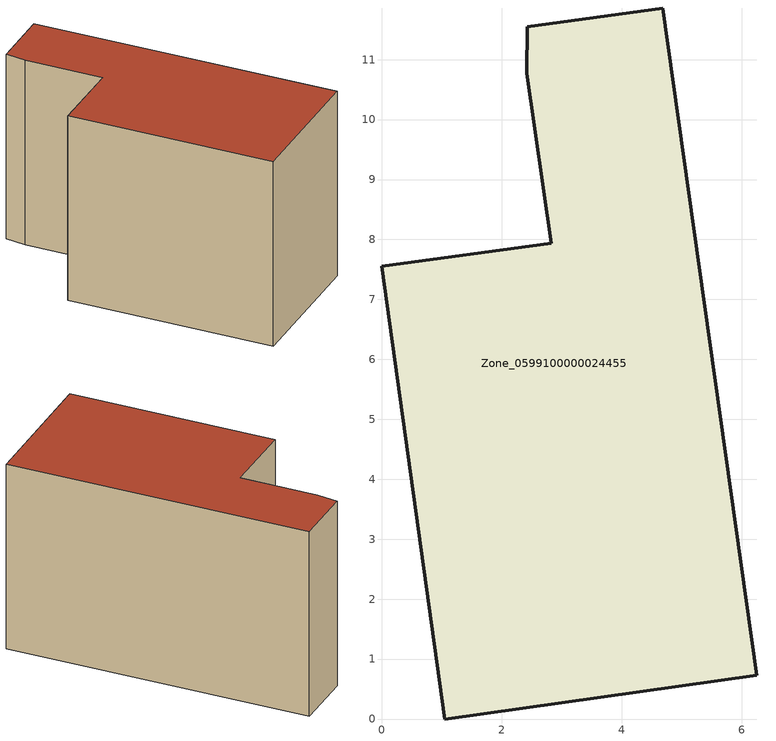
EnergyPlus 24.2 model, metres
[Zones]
Zone_0599100000024455
 floor ground (C_G): 2.42,11.55 4.68,11.86 6.25,0.73 1.05,0 0,7.55 2.82,7.94 2.42,10.77 z0
 wall outside (C_F): 0,7.55 1.05,0 6.25,0.73 4.68,11.86 2.42,11.55 2.42,10.77 2.82,7.94 0,7.55 z0:7.19
 roof outside (C_R): 4.68,11.86 2.42,11.55 2.42,10.77 2.82,7.94 0,7.55 1.05,0 6.25,0.73 z7.19
[BUILDING]
Pand.0599100000024455: North Axis=0; Terrain=City; Loads Convergence Tolerance Value=0.04; Temperature Convergence Tolerance Value=0.4; Solar Distribution=FullExterior; Maximum Number of Warmup Days=25; Minimum Number of Warmup Days=1
[Site:Location]
Rotterdam.The.Hague.AP_ZH_NLD Design_Conditions: Latitude=51.96; Longitude=4.45; Time Zone=1; Elevation=-4.5
[SITE:GROUNDTEMPERATURE:BUILDINGSURFACE]
18, 18, 18, 18, 18, 18, 18, 18, 18, 18, 18, 18
[MATERIAL] Thermal Absorptance=0.9; Solar Absorptance=0.7; Visible Absorptance=0.7
Name | Roughness | Thickness | Conductivity | Density | Specific Heat
G.TI.1946 | MediumSmooth | 0.15 | 1 | 540 | 1210
F.TI.1946 | Rough | 0.3 | 0.857143 | 1920 | 840
R.TI.1946 | MediumRough | 0.2 | 0.1 | 1500 | 1000
[CONSTRUCTION]
C_G: G.TI.1946
C_F: F.TI.1946
C_R: R.TI.1946
[ZONE]
Zone_0599100000024455: Type=1; Multiplier=1; Ceiling Height=Autocalculate; Volume=Autocalculate; Floor Area=autocalculate; Part of Total Floor Area=Yes
[ZONEINFILTRATION:DESIGNFLOWRATE]
Infil_Zone_0599100000024455: Zone or ZoneList or Space or SpaceList=Zone_0599100000024455; Schedule=AlwaysOn; Design Flow Rate Calculation Method=Flow/Area; Flow Rate per Floor Area=0.003; Constant Term Coefficient=1; Temperature Term Coefficient=0; Velocity Term Coefficient=0; Velocity Squared Term Coefficient=0
[HVACTEMPLATE:ZONE:IDEALLOADSAIRSYSTEM]
Zone_0599100000024455: Maximum Heating Supply Air Temperature=50; Minimum Cooling Supply Air Temperature=13; Maximum Heating Supply Air Humidity Ratio=0.0156; Minimum Cooling Supply Air Humidity Ratio=0.0077; Heating Limit=NoLimit; Cooling Limit=NoLimit; Dehumidification Control Type=ConstantSensibleHeatRatio; Cooling Sensible Heat Ratio=0.7; Dehumidification Setpoint=60; Humidification Control Type=None; Humidification Setpoint=30; Outdoor Air Method=None; Outdoor Air Flow Rate per Person=0.00944; Outdoor Air Flow Rate per Zone Floor Area=0; Outdoor Air Flow Rate per Zone=0; Demand Controlled Ventilation Type=None; Outdoor Air Economizer Type=NoEconomizer; Heat Recovery Type=None; Sensible Heat Recovery Effectiveness=0.7; Latent Heat Recovery Effectiveness=0.65
[ZONECONTROL:THERMOSTAT]
ThermostatControl_Zone_0599100000024455: Zone or ZoneList=Zone_0599100000024455; Control Type Schedule=DualSetpointControlType; Control 1=Thermostat_Zone_0599100000024455; Temperature Difference Between Cutout And Setpoint=0
[THERMOSTATSETPOINT:DUALSETPOINT]
Thermostat_Zone_0599100000024455: Heating Setpoint Temperature Schedule=HeatingSetpoint_Zone_0599100000024455; Cooling Setpoint Temperature Schedule=CoolingSetpoint_Zone_0599100000024455
[SCHEDULE:COMPACT]
HeatingSetpoint_Zone_0599100000024455: Through: 12/31, For: AllDays, Until: 24:00, 21
CoolingSetpoint_Zone_0599100000024455: Through: 12/31, For: AllDays, Until: 24:00, 24
DualSetpointControlType: Through: 12/31, For: AllDays, Until: 24:00, 4
AlwaysOn: Through: 12/31, For: AllDays, Until: 24:00, 1
